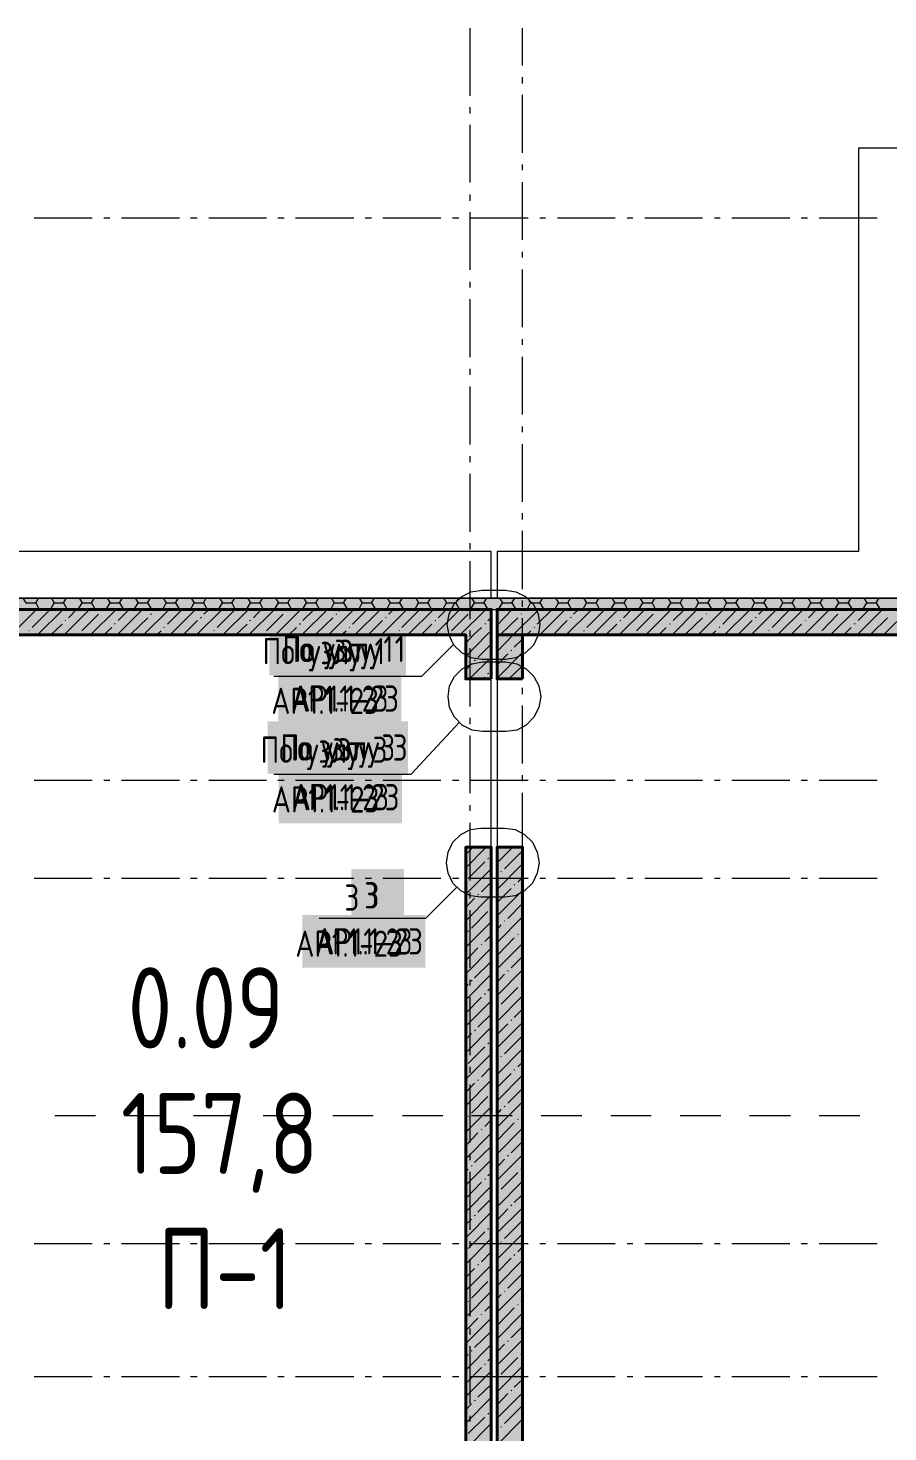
# Model space of a CAD drawing. Header units: millimetres. Extents: x -164500 to 426394, y -23753 to 102118.
# Drawn here: x -121702 to -114273, y 17098 to 29222 of the extents above; entities that cross this region are included whole.
import ezdxf

# ---------------------------------------------------------------- set-up
doc = ezdxf.new("R2010")
doc.units = ezdxf.units.MM
doc.layers.add('PDF _Геометрия', color=7, linetype='Continuous', true_color=0x1f1f1f)
doc.layers.add('PDF _Сплошная заливка', color=7, linetype='Continuous', true_color=0xffffff)
doc.layers.add('PDF _Текст', color=7, linetype='Continuous')
doc.styles.get("Standard").update_dxf_attribs({"font": 'ГОСТ тип А.ttf'})
doc.styles.add('СПДС', font='ГОСТ тип А.ttf', dxfattribs={"width": 0.9})
doc.linetypes.add('зигзаг', pattern='A,0.00254,-5.08,[131,ltypeshp.shx,S=5.08,R=0,X=-5.08,Y=0],-10.16,[131,ltypeshp.shx,S=5.08,R=180,X=5.08,Y=0],-5.08', length=20.32254)

msp = doc.modelspace()

# ---------------------------------------------------------------- hatches: boundary and pattern name
at = {"layer": 'PDF _Сплошная заливка', "linetype": 'зигзаг', "transparency": 33554559}
h = msp.add_hatch(color=256, dxfattribs=at)
h.paths.add_polyline_path([(-117920.962, 23600.858), (-117700.672, 23600.858), (-117700.672, 23982.129), (-117920.962, 23982.129)])
h.paths.add_polyline_path([(-117700.672, 22147.792), (-117920.962, 22147.792), (-117920.962, 11772.987), (-117700.672, 11772.987)])
h = msp.add_hatch(color=256, dxfattribs=at)
h.paths.add_polyline_path([(-117649.836, 23600.858), (-117429.546, 23600.858), (-117429.546, 23982.129), (-117649.836, 23982.129)])
h.paths.add_polyline_path([(-117429.546, 22147.792), (-117649.836, 22147.792), (-117649.836, 15556.042), (-117429.546, 15556.042)])

# ---------------------------------------------------------------- linework, layer by layer
at = {"layer": 'PDF _Геометрия', "color": 7, "lineweight": 9}
for points in [[(-117882.835, 28637.87), (-117882.835, 29222.486)], [(-117429.546, 28900.524), (-117429.546, 29222.486)], [(-117429.546, 28743.779), (-117429.546, 28798.851)], [(-117429.546, 28146.455), (-117429.546, 28646.343)], [(-117882.835, 28485.362), (-117882.835, 28540.434)], [(-117882.835, 27888.038), (-117882.835, 28387.926)], [(-117700.672, 24299.855), (-117700.672, 24702.307), (-122085.288, 24702.307), (-122085.288, 28184.582), (-156827.54, 28184.582), (-156827.54, -37.938), (-117700.672, -37.938), (-117700.672, 360.278)], [(-71456.748, 27782.129), (-71456.748, 28184.582), (-114527.651, 28184.582), (-114527.651, 24702.307), (-117649.836, 24702.307), (-117649.836, 24299.855)], [(-117429.546, 27993.946), (-117429.546, 28044.782)], [(-117429.546, 27392.385), (-117429.546, 27892.274)], [(-156378.487, 27782.129), (-142445.154, 27782.129), (-156378.487, 27782.129), (-156378.487, 27684.693), (-142445.154, 27684.693), (-122585.176, 27684.693), (-122585.176, 24202.419), (-114027.763, 24202.419), (-114027.763, 24299.855), (-114027.763, 27684.693), (-71189.858, 27684.693), (-71189.858, 24261.728)], [(-117882.835, 27731.293), (-117882.835, 27786.365)], [(-121648.944, 27583.021), (-121149.056, 27583.021)], [(-121047.384, 27583.021), (-120996.547, 27583.021)], [(-120894.875, 27583.021), (-120394.987, 27583.021)], [(-120297.551, 27583.021), (-120242.478, 27583.021)], [(-120140.806, 27583.021), (-119640.918, 27583.021)], [(-119543.482, 27583.021), (-119488.409, 27583.021)], [(-119390.973, 27583.021), (-118886.848, 27583.021)], [(-118789.413, 27583.021), (-118734.34, 27583.021)], [(-118636.904, 27583.021), (-118137.016, 27583.021)], [(-118035.343, 27583.021), (-117980.271, 27583.021)], [(-117882.835, 27133.968), (-117882.835, 27633.857)], [(-117882.835, 27583.021), (-117382.947, 27583.021)], [(-117281.274, 27583.021), (-117230.438, 27583.021)], [(-117128.766, 27583.021), (-116628.877, 27583.021)], [(-116527.205, 27583.021), (-116476.369, 27583.021)], [(-116374.697, 27583.021), (-115874.808, 27583.021)], [(-115773.136, 27583.021), (-115722.3, 27583.021)], [(-115620.628, 27583.021), (-115120.739, 27583.021)], [(-115023.303, 27583.021), (-114968.231, 27583.021)], [(-114866.559, 27583.021), (-114366.67, 27583.021)], [(-117429.546, 27239.877), (-117429.546, 27290.713)], [(-117429.546, 26638.316), (-117429.546, 27138.205)], [(-117882.835, 26981.46), (-117882.835, 27032.296)], [(-117882.835, 26379.899), (-117882.835, 26879.788)], [(-117429.546, 26485.808), (-117429.546, 26536.644)], [(-117429.546, 25884.247), (-117429.546, 26384.136)], [(-117882.835, 26227.391), (-117882.835, 26278.227)], [(-117882.835, 25625.83), (-117882.835, 26125.719)], [(-117429.546, 25731.739), (-117429.546, 25782.575)], [(-117429.546, 25130.178), (-117429.546, 25630.067)], [(-117882.835, 25473.322), (-117882.835, 25524.158)], [(-117882.835, 24871.761), (-117882.835, 25371.65)], [(-117429.546, 24977.67), (-117429.546, 25032.742)], [(-117429.546, 24376.109), (-117429.546, 24880.234)], [(-117882.835, 24719.253), (-117882.835, 24774.325)], [(-117882.835, 24117.692), (-117882.835, 24617.581)], [(-117429.546, 24223.601), (-117429.546, 24278.673)], [(-117700.672, 23982.129), (-117700.672, 24202.419)], [(-117882.835, 23965.184), (-117882.835, 24020.256)], [(-117429.546, 23626.276), (-117429.546, 24126.165)], [(-118026.871, 23897.402), (-118302.233, 23622.04), (-119577.372, 23622.04)], [(-117882.835, 23363.623), (-117882.835, 23867.748)], [(-117700.672, 22147.792), (-117700.672, 23600.858)], [(-117649.836, 23600.858), (-117649.836, 22147.792)], [(-117429.546, 23469.531), (-117429.546, 23524.604)], [(-117429.546, 22872.207), (-117429.546, 23372.096)], [(-117976.035, 23228.06), (-118395.433, 22774.771), (-119577.372, 22774.771)], [(-117882.835, 23211.115), (-117882.835, 23266.187)], [(-117882.835, 22613.79), (-117882.835, 23113.679)], [(-121648.944, 22728.171), (-121149.056, 22728.171)], [(-121047.384, 22728.171), (-120996.547, 22728.171)], [(-120894.875, 22728.171), (-120394.987, 22728.171)], [(-120297.551, 22728.171), (-120242.478, 22728.171)], [(-120140.806, 22728.171), (-119640.918, 22728.171)], [(-119543.482, 22728.171), (-119488.409, 22728.171)], [(-119390.973, 22728.171), (-118886.848, 22728.171)], [(-118789.413, 22728.171), (-118734.34, 22728.171)], [(-118636.904, 22728.171), (-118137.016, 22728.171)], [(-118035.343, 22728.171), (-117980.271, 22728.171)], [(-117882.835, 22728.171), (-117382.947, 22728.171)], [(-117429.546, 22719.699), (-117429.546, 22770.535)], [(-117281.274, 22728.171), (-117230.438, 22728.171)], [(-117128.766, 22728.171), (-116628.877, 22728.171)], [(-116527.205, 22728.171), (-116476.369, 22728.171)], [(-116374.697, 22728.171), (-115874.808, 22728.171)], [(-115773.136, 22728.171), (-115722.3, 22728.171)], [(-115620.628, 22728.171), (-115120.739, 22728.171)], [(-115023.303, 22728.171), (-114968.231, 22728.171)], [(-114866.559, 22728.171), (-114366.67, 22728.171)], [(-117429.546, 22118.138), (-117429.546, 22618.026)], [(-117882.835, 22461.282), (-117882.835, 22512.118)], [(-117882.835, 21859.721), (-117882.835, 22359.61)], [(-117429.546, 21965.63), (-117429.546, 22016.466)], [(-121648.944, 21880.903), (-121149.056, 21880.903)], [(-121047.384, 21880.903), (-120996.547, 21880.903)], [(-120894.875, 21880.903), (-120394.987, 21880.903)], [(-120297.551, 21880.903), (-120242.478, 21880.903)], [(-120140.806, 21880.903), (-119640.918, 21880.903)], [(-119543.482, 21880.903), (-119488.409, 21880.903)], [(-119390.973, 21880.903), (-118886.848, 21880.903)], [(-118789.413, 21880.903), (-118734.34, 21880.903)], [(-118636.904, 21880.903), (-118137.016, 21880.903)], [(-118035.343, 21880.903), (-117980.271, 21880.903)], [(-117882.835, 21880.903), (-117382.947, 21880.903)], [(-117429.546, 21364.069), (-117429.546, 21863.957)], [(-117281.274, 21880.903), (-117230.438, 21880.903)], [(-117128.766, 21880.903), (-116628.877, 21880.903)], [(-116527.205, 21880.903), (-116476.369, 21880.903)], [(-116374.697, 21880.903), (-115874.808, 21880.903)], [(-115773.136, 21880.903), (-115722.3, 21880.903)], [(-115620.628, 21880.903), (-115120.739, 21880.903)], [(-115023.303, 21880.903), (-114968.231, 21880.903)], [(-114866.559, 21880.903), (-114366.67, 21880.903)], [(-118001.453, 21800.412), (-118268.342, 21533.523), (-119187.629, 21533.523)], [(-117882.835, 21707.213), (-117882.835, 21758.049)], [(-117882.835, 21105.652), (-117882.835, 21605.54)], [(-117429.546, 21211.56), (-117429.546, 21262.397)], [(-117429.546, 20610), (-117429.546, 21109.888)], [(-117882.835, 20953.144), (-117882.835, 21003.98)], [(-117882.835, 20351.583), (-117882.835, 20851.471)], [(-117429.546, 20457.491), (-117429.546, 20512.564)], [(-117882.835, 20199.074), (-117882.835, 20249.911)], [(-117429.546, 19855.931), (-117429.546, 20355.819)], [(-117882.835, 19597.514), (-117882.835, 20097.402)], [(-117429.546, 19703.422), (-117429.546, 19758.495)], [(-117429.546, 19101.861), (-117429.546, 19605.986)], [(-117882.835, 19445.005), (-117882.835, 19500.078)], [(-117882.835, 18843.445), (-117882.835, 19343.333)], [(-117429.546, 18949.353), (-117429.546, 19004.426)], [(-117429.546, 18352.029), (-117429.546, 18851.917)], [(-121648.944, 18724.827), (-121149.056, 18724.827)], [(-121047.384, 18724.827), (-120996.547, 18724.827)], [(-120894.875, 18724.827), (-120394.987, 18724.827)], [(-120297.551, 18724.827), (-120242.478, 18724.827)], [(-120140.806, 18724.827), (-119640.918, 18724.827)], [(-119543.482, 18724.827), (-119488.409, 18724.827)], [(-119390.973, 18724.827), (-118886.848, 18724.827)], [(-118789.413, 18724.827), (-118734.34, 18724.827)], [(-118636.904, 18724.827), (-118137.016, 18724.827)], [(-118035.343, 18724.827), (-117980.271, 18724.827)], [(-117882.835, 18690.936), (-117882.835, 18746.009)], [(-117882.835, 18724.827), (-117382.947, 18724.827)], [(-117281.274, 18724.827), (-117230.438, 18724.827)], [(-117128.766, 18724.827), (-116628.877, 18724.827)], [(-116527.205, 18724.827), (-116476.369, 18724.827)], [(-116374.697, 18724.827), (-115874.808, 18724.827)], [(-115773.136, 18724.827), (-115722.3, 18724.827)], [(-115620.628, 18724.827), (-115120.739, 18724.827)], [(-115023.303, 18724.827), (-114968.231, 18724.827)], [(-114866.559, 18724.827), (-114366.67, 18724.827)], [(-117882.835, 18093.612), (-117882.835, 18593.5)], [(-117429.546, 18195.284), (-117429.546, 18250.356)], [(-117429.546, 17597.96), (-117429.546, 18097.848)], [(-117882.835, 17936.867), (-117882.835, 17991.94)], [(-117882.835, 17339.543), (-117882.835, 17839.431)], [(-121648.944, 17576.778), (-121149.056, 17576.778)], [(-121047.384, 17576.778), (-120996.547, 17576.778)], [(-120894.875, 17576.778), (-120394.987, 17576.778)], [(-120297.551, 17576.778), (-120242.478, 17576.778)], [(-120140.806, 17576.778), (-119640.918, 17576.778)], [(-119543.482, 17576.778), (-119488.409, 17576.778)], [(-119390.973, 17576.778), (-118886.848, 17576.778)], [(-118789.413, 17576.778), (-118734.34, 17576.778)], [(-118636.904, 17576.778), (-118137.016, 17576.778)], [(-118035.343, 17576.778), (-117980.271, 17576.778)], [(-117882.835, 17576.778), (-117382.947, 17576.778)], [(-117429.546, 17445.451), (-117429.546, 17496.287)], [(-117281.274, 17576.778), (-117230.438, 17576.778)], [(-117128.766, 17576.778), (-116628.877, 17576.778)], [(-116527.205, 17576.778), (-116476.369, 17576.778)], [(-116374.697, 17576.778), (-115874.808, 17576.778)], [(-115773.136, 17576.778), (-115722.3, 17576.778)], [(-115620.628, 17576.778), (-115120.739, 17576.778)], [(-115023.303, 17576.778), (-114968.231, 17576.778)], [(-114866.559, 17576.778), (-114366.67, 17576.778)], [(-117429.546, 16843.89), (-117429.546, 17343.779)], [(-117882.835, 17187.034), (-117882.835, 17237.87)]]:
    msp.add_lwpolyline(points, dxfattribs=at)
at = {"layer": 'PDF _Геометрия', "color": 7, "lineweight": 40}
for points in [[(-117700.672, 23600.858), (-117920.962, 23600.858), (-117920.962, 23982.129), (-122585.176, 23982.129), (-122585.176, 23181.46), (-122805.466, 23181.46), (-122805.466, 27083.132), (-122585.176, 27083.132), (-122585.176, 24299.855), (-122585.176, 24202.419), (-122483.504, 24202.419), (-117700.672, 24202.419), (-117700.672, 23982.129)], [(-113807.473, 23880.457), (-113807.473, 27083.132), (-114027.763, 27083.132), (-114027.763, 24202.419), (-117649.836, 24202.419), (-117649.836, 23982.129), (-114027.763, 23982.129), (-114027.763, 23880.457)], [(-117429.546, 23600.858), (-117429.546, 23982.129), (-117649.836, 23982.129), (-117649.836, 23600.858)], [(-117700.672, 11772.987), (-117700.672, 22147.792), (-117920.962, 22147.792), (-117920.962, 11772.987)]]:
    msp.add_lwpolyline(points, close=True, dxfattribs=at)
at = {"layer": 'PDF _Геометрия', "color": 7, "lineweight": 9}
for points in [[(-122585.176, 24299.855), (-114129.435, 24299.855)], [(-117781.163, 24367.636), (-117577.818, 24367.636), (-117488.855, 24354.927), (-117404.128, 24312.564), (-117336.347, 24244.782), (-117293.983, 24160.055), (-117281.274, 24071.092), (-117293.983, 23977.893), (-117336.347, 23893.166), (-117404.128, 23825.384), (-117488.855, 23783.021), (-117577.818, 23770.312), (-117781.163, 23770.312), (-117874.362, 23783.021), (-117954.853, 23825.384), (-118022.634, 23893.166), (-118064.998, 23977.893), (-118081.943, 24071.092), (-118064.998, 24160.055), (-118022.634, 24244.782), (-117954.853, 24312.564), (-117874.362, 24354.927)], [(-117776.926, 23749.13), (-117573.582, 23749.13), (-117480.382, 23732.185), (-117399.892, 23689.821), (-117332.11, 23622.04), (-117289.747, 23541.549), (-117272.802, 23448.35), (-117289.747, 23355.15), (-117332.11, 23270.423), (-117399.892, 23202.642), (-117480.382, 23160.278), (-117573.582, 23147.569), (-117776.926, 23147.569), (-117865.89, 23160.278), (-117950.617, 23202.642), (-118018.398, 23270.423), (-118060.762, 23355.15), (-118073.471, 23448.35), (-118060.762, 23541.549), (-118018.398, 23622.04), (-117950.617, 23689.821), (-117865.89, 23732.185)], [(-117789.636, 22313.01), (-117586.291, 22313.01), (-117493.091, 22300.301), (-117412.601, 22257.937), (-117344.819, 22190.156), (-117302.456, 22105.429), (-117285.511, 22012.229), (-117302.456, 21923.266), (-117344.819, 21838.539), (-117412.601, 21770.758), (-117493.091, 21728.394), (-117586.291, 21715.685), (-117789.636, 21715.685), (-117878.599, 21728.394), (-117963.326, 21770.758), (-118031.107, 21838.539), (-118073.471, 21923.266), (-118086.18, 22012.229), (-118073.471, 22105.429), (-118031.107, 22190.156), (-117963.326, 22257.937), (-117878.599, 22300.301)]]:
    msp.add_lwpolyline(points, close=True, dxfattribs=at)
at = {"layer": 'PDF _Геометрия', "color": 251, "lineweight": 9, "true_color": 0x4a4a4a}
for points in [[(-121746.38, 24299.855), (-121720.962, 24257.491), (-121636.235, 24257.491), (-121606.581, 24202.419)], [(-121636.235, 24257.491), (-121610.817, 24299.855)], [(-121509.145, 24202.419), (-121475.254, 24257.491)], [(-121500.672, 24299.855), (-121475.254, 24257.491), (-121394.764, 24257.491), (-121365.109, 24202.419)], [(-121394.764, 24257.491), (-121369.346, 24299.855)], [(-121267.673, 24202.419), (-121233.783, 24257.491)], [(-121259.201, 24299.855), (-121233.783, 24257.491), (-121153.292, 24257.491), (-121123.638, 24202.419)], [(-121153.292, 24257.491), (-121127.874, 24299.855)], [(-121026.202, 24202.419), (-120992.311, 24257.491)], [(-121017.729, 24299.855), (-120992.311, 24257.491), (-120911.821, 24257.491), (-120877.93, 24202.419)], [(-120911.821, 24257.491), (-120886.403, 24299.855)], [(-120784.73, 24202.419), (-120750.84, 24257.491)], [(-120776.258, 24299.855), (-120750.84, 24257.491), (-120670.349, 24257.491), (-120636.458, 24202.419)], [(-120670.349, 24257.491), (-120644.931, 24299.855)], [(-120539.022, 24202.419), (-120509.368, 24257.491)], [(-120534.786, 24299.855), (-120509.368, 24257.491), (-120428.877, 24257.491), (-120394.987, 24202.419)], [(-120428.877, 24257.491), (-120403.459, 24299.855)], [(-120297.551, 24202.419), (-120267.896, 24257.491)], [(-120293.314, 24299.855), (-120267.896, 24257.491), (-120187.406, 24257.491), (-120153.515, 24202.419)], [(-120187.406, 24257.491), (-120161.988, 24299.855)], [(-120056.079, 24202.419), (-120022.188, 24257.491)], [(-120047.607, 24299.855), (-120022.188, 24257.491), (-119941.698, 24257.491), (-119912.044, 24202.419)], [(-119941.698, 24257.491), (-119916.28, 24299.855)], [(-119814.608, 24202.419), (-119780.717, 24257.491)], [(-119806.135, 24299.855), (-119780.717, 24257.491), (-119700.226, 24257.491), (-119670.572, 24202.419)], [(-119700.226, 24257.491), (-119674.808, 24299.855)], [(-119573.136, 24202.419), (-119539.245, 24257.491)], [(-119564.663, 24299.855), (-119539.245, 24257.491), (-119458.755, 24257.491), (-119424.864, 24202.419)], [(-119458.755, 24257.491), (-119433.337, 24299.855)], [(-119331.665, 24202.419), (-119297.774, 24257.491)], [(-119323.192, 24299.855), (-119297.774, 24257.491), (-119217.283, 24257.491), (-119183.392, 24202.419)], [(-119217.283, 24257.491), (-119191.865, 24299.855)], [(-119085.957, 24202.419), (-119056.302, 24257.491)], [(-119081.72, 24299.855), (-119056.302, 24257.491), (-118975.812, 24257.491), (-118941.921, 24202.419)], [(-118975.812, 24257.491), (-118950.394, 24299.855)], [(-118844.485, 24202.419), (-118814.831, 24257.491)], [(-118840.249, 24299.855), (-118814.831, 24257.491), (-118734.34, 24257.491), (-118700.449, 24202.419)], [(-118734.34, 24257.491), (-118708.922, 24299.855)], [(-118603.013, 24202.419), (-118573.359, 24257.491)], [(-118598.777, 24299.855), (-118573.359, 24257.491), (-118492.869, 24257.491), (-118458.978, 24202.419)], [(-118492.869, 24257.491), (-118467.45, 24299.855)], [(-118361.542, 24202.419), (-118327.651, 24257.491)], [(-118353.069, 24299.855), (-118327.651, 24257.491), (-118247.161, 24257.491), (-118217.506, 24202.419)], [(-118247.161, 24257.491), (-118221.743, 24299.855)], [(-118120.07, 24202.419), (-118086.18, 24257.491)], [(-118111.598, 24299.855), (-118086.18, 24257.491), (-118005.689, 24257.491), (-117976.035, 24202.419)], [(-118005.689, 24257.491), (-117980.271, 24299.855)], [(-117878.599, 24202.419), (-117844.708, 24257.491)], [(-117870.126, 24299.855), (-117844.708, 24257.491), (-117764.217, 24257.491), (-117730.327, 24202.419)], [(-117764.217, 24257.491), (-117738.799, 24299.855)], [(-117637.127, 24202.419), (-117603.236, 24257.491)], [(-117628.654, 24299.855), (-117603.236, 24257.491), (-117522.746, 24257.491), (-117488.855, 24202.419)], [(-117522.746, 24257.491), (-117497.328, 24299.855)], [(-117391.419, 24202.419), (-117361.765, 24257.491)], [(-117387.183, 24299.855), (-117361.765, 24257.491), (-117281.274, 24257.491), (-117247.384, 24202.419)], [(-117281.274, 24257.491), (-117255.856, 24299.855)], [(-117149.948, 24202.419), (-117120.293, 24257.491)], [(-117145.711, 24299.855), (-117120.293, 24257.491), (-117039.803, 24257.491), (-117005.912, 24202.419)], [(-117039.803, 24257.491), (-117014.385, 24299.855)], [(-116908.476, 24202.419), (-116878.822, 24257.491)], [(-116904.24, 24299.855), (-116878.822, 24257.491), (-116794.095, 24257.491), (-116764.44, 24202.419)], [(-116794.095, 24257.491), (-116768.677, 24299.855)], [(-116667.005, 24202.419), (-116633.114, 24257.491)], [(-116658.532, 24299.855), (-116633.114, 24257.491), (-116552.623, 24257.491), (-116522.969, 24202.419)], [(-116552.623, 24257.491), (-116527.205, 24299.855)], [(-116425.533, 24202.419), (-116391.642, 24257.491)], [(-116417.06, 24299.855), (-116391.642, 24257.491), (-116311.152, 24257.491), (-116281.497, 24202.419)], [(-116311.152, 24257.491), (-116285.734, 24299.855)], [(-116184.061, 24202.419), (-116150.171, 24257.491)], [(-116175.589, 24299.855), (-116150.171, 24257.491), (-116069.68, 24257.491), (-116035.789, 24202.419)], [(-116069.68, 24257.491), (-116044.262, 24299.855)], [(-115942.59, 24202.419), (-115908.699, 24257.491)], [(-115934.117, 24299.855), (-115908.699, 24257.491), (-115828.209, 24257.491), (-115794.318, 24202.419)], [(-115828.209, 24257.491), (-115802.79, 24299.855)], [(-115696.882, 24202.419), (-115667.228, 24257.491)], [(-115692.646, 24299.855), (-115667.228, 24257.491), (-115586.737, 24257.491), (-115552.846, 24202.419)], [(-115586.737, 24257.491), (-115561.319, 24299.855)], [(-115455.41, 24202.419), (-115425.756, 24257.491)], [(-115451.174, 24299.855), (-115425.756, 24257.491), (-115345.265, 24257.491), (-115311.375, 24202.419)], [(-115345.265, 24257.491), (-115319.847, 24299.855)], [(-115213.939, 24202.419), (-115180.048, 24257.491)], [(-115205.466, 24299.855), (-115180.048, 24257.491), (-115099.557, 24257.491), (-115069.903, 24202.419)], [(-115099.557, 24257.491), (-115074.139, 24299.855)], [(-114972.467, 24202.419), (-114938.576, 24257.491)], [(-114963.995, 24299.855), (-114938.576, 24257.491), (-114858.086, 24257.491), (-114828.432, 24202.419)], [(-114858.086, 24257.491), (-114832.668, 24299.855)], [(-114730.996, 24202.419), (-114697.105, 24257.491)], [(-114722.523, 24299.855), (-114697.105, 24257.491), (-114616.614, 24257.491), (-114582.724, 24202.419)], [(-114616.614, 24257.491), (-114591.196, 24299.855)], [(-114489.524, 24202.419), (-114455.633, 24257.491)], [(-114481.051, 24299.855), (-114455.633, 24257.491), (-114375.143, 24257.491), (-114341.252, 24202.419)], [(-114375.143, 24257.491), (-114349.725, 24299.855)]]:
    msp.add_lwpolyline(points, dxfattribs=at)
at = {"layer": 'PDF _Геометрия', "lineweight": 9}
for points in [[(-121848.052, 23982.129), (-121627.763, 24202.419)], [(-121665.89, 24045.674), (-121521.854, 24189.71)], [(-121619.29, 23982.129), (-121399, 24202.419)], [(-121390.527, 23982.129), (-121170.238, 24202.419)], [(-121352.4, 24130.401), (-121284.619, 24202.419)], [(-121238.019, 24016.02), (-121093.983, 24160.055)], [(-121161.765, 23982.129), (-120941.475, 24202.419)], [(-121068.565, 24189.71), (-121064.329, 24193.946)], [(-120933.002, 23982.129), (-120712.712, 24202.419)], [(-120924.53, 24104.983), (-120827.094, 24202.419)], [(-120810.148, 23990.602), (-120666.113, 24130.401)], [(-120704.24, 23982.129), (-120483.95, 24202.419)], [(-120640.695, 24160.055), (-120632.222, 24164.292)], [(-120611.04, 24189.71), (-120598.331, 24202.419)], [(-120496.659, 24075.329), (-120369.569, 24202.419)], [(-120475.477, 23982.129), (-120255.187, 24202.419)], [(-120246.715, 23982.129), (-120026.425, 24202.419)], [(-120212.824, 24130.401), (-120204.351, 24134.637)], [(-120183.17, 24160.055), (-120140.806, 24202.419)], [(-120068.788, 24045.674), (-119924.753, 24189.71)], [(-120017.952, 23982.129), (-119797.662, 24202.419)], [(-119793.426, 23982.129), (-119573.136, 24202.419)], [(-119755.299, 24130.401), (-119687.517, 24202.419)], [(-119640.918, 24016.02), (-119496.882, 24160.055)], [(-119564.663, 23982.129), (-119344.374, 24202.419)], [(-119467.228, 24189.71), (-119462.991, 24193.946)], [(-119335.901, 23982.129), (-119115.611, 24202.419)], [(-119327.428, 24104.983), (-119229.992, 24202.419)], [(-119213.047, 23990.602), (-119069.011, 24130.401)], [(-119107.138, 23982.129), (-118886.848, 24202.419)], [(-119039.357, 24160.055), (-119035.12, 24164.292)], [(-119013.939, 24189.71), (-119001.23, 24202.419)], [(-118899.557, 24075.329), (-118772.467, 24202.419)], [(-118878.376, 23982.129), (-118658.086, 24202.419)], [(-118649.613, 23982.129), (-118429.323, 24202.419)], [(-118611.486, 24130.401), (-118607.25, 24134.637)], [(-118586.068, 24160.055), (-118543.705, 24202.419)], [(-118471.687, 24045.674), (-118327.651, 24189.71)], [(-118420.851, 23982.129), (-118200.561, 24202.419)], [(-118192.088, 23982.129), (-117971.798, 24202.419)], [(-118158.197, 24130.401), (-118086.18, 24202.419)], [(-118043.816, 24016.02), (-117899.78, 24160.055)], [(-117967.562, 23982.129), (-117747.272, 24202.419)], [(-117870.126, 24189.71), (-117865.89, 24193.946)], [(-117730.327, 24104.983), (-117700.672, 24130.401)], [(-117649.836, 24066.856), (-117518.51, 24202.419)], [(-117649.836, 23838.093), (-117510.037, 23982.129), (-117289.747, 24202.419)], [(-117649.836, 24181.237), (-117632.891, 24202.419)], [(-117615.945, 23990.602), (-117471.91, 24130.401)], [(-117442.255, 24160.055), (-117438.019, 24164.292)], [(-117416.837, 24189.71), (-117404.128, 24202.419)], [(-117302.456, 24075.329), (-117175.366, 24202.419)], [(-117281.274, 23982.129), (-117060.984, 24202.419)], [(-117052.512, 23982.129), (-116832.222, 24202.419)], [(-117014.385, 24130.401), (-117010.148, 24134.637)], [(-116988.967, 24160.055), (-116946.603, 24202.419)], [(-116874.585, 24045.674), (-116730.55, 24189.71)], [(-116823.749, 23982.129), (-116603.459, 24202.419)], [(-116594.987, 23982.129), (-116374.697, 24202.419)], [(-116556.86, 24130.401), (-116489.078, 24202.419)], [(-116446.715, 24016.02), (-116302.679, 24160.055)], [(-116366.224, 23982.129), (-116145.934, 24202.419)], [(-116273.025, 24189.71), (-116268.788, 24193.946)], [(-116137.462, 23982.129), (-115921.408, 24202.419)], [(-116128.989, 24104.983), (-116031.553, 24202.419)], [(-116018.844, 23990.602), (-115874.808, 24130.401)], [(-115912.935, 23982.129), (-115692.646, 24202.419)], [(-115845.154, 24160.055), (-115840.918, 24164.292)], [(-115815.5, 24189.71), (-115807.027, 24202.419)], [(-115701.118, 24075.329), (-115578.264, 24202.419)], [(-115684.173, 23982.129), (-115463.883, 24202.419)], [(-115455.41, 23982.129), (-115235.12, 24202.419)], [(-115417.283, 24130.401), (-115413.047, 24134.637)], [(-115387.629, 24160.055), (-115349.502, 24202.419)], [(-115273.248, 24045.674), (-115133.448, 24189.71)], [(-115226.648, 23982.129), (-115006.358, 24202.419)], [(-114997.885, 23982.129), (-114777.595, 24202.419)], [(-114959.758, 24130.401), (-114891.977, 24202.419)], [(-114845.377, 24016.02), (-114705.578, 24160.055)], [(-114769.123, 23982.129), (-114548.833, 24202.419)], [(-114675.923, 24189.71), (-114671.687, 24193.946)], [(-114540.36, 23982.129), (-114320.07, 24202.419)], [(-114531.887, 24104.983), (-114434.452, 24202.419)], [(-114417.506, 23990.602), (-114277.707, 24130.401)], [(-114311.598, 23982.129), (-114091.308, 24202.419)], [(-121695.544, 24016.02), (-121691.308, 24020.256)], [(-121504.909, 23982.129), (-121407.473, 24075.329)], [(-121382.055, 24104.983), (-121377.818, 24109.219)], [(-121047.384, 23982.129), (-120979.602, 24045.674)], [(-120954.184, 24075.329), (-120949.948, 24079.565)], [(-120589.858, 23982.129), (-120551.731, 24016.02)], [(-120526.313, 24045.674), (-120522.077, 24049.911)], [(-120361.096, 23982.129), (-120238.242, 24104.983)], [(-120098.443, 24016.02), (-120094.206, 24020.256)], [(-119907.807, 23982.129), (-119810.371, 24075.329)], [(-119784.953, 24104.983), (-119776.481, 24109.219)], [(-119450.282, 23982.129), (-119382.501, 24045.674)], [(-119357.083, 24075.329), (-119348.61, 24079.565)], [(-118992.757, 23982.129), (-118954.63, 24016.02)], [(-118924.976, 24045.674), (-118920.739, 24049.911)], [(-118763.995, 23982.129), (-118641.141, 24104.983)], [(-118497.105, 24016.02), (-118492.869, 24020.256)], [(-118306.469, 23982.129), (-118213.27, 24075.329)], [(-118183.615, 24104.983), (-118179.379, 24109.219)], [(-117920.962, 23910.111), (-117853.181, 23982.129), (-117785.399, 24045.674)], [(-117920.962, 23795.73), (-117738.799, 23982.129), (-117700.672, 24016.02)], [(-117755.745, 24075.329), (-117751.508, 24079.565)], [(-117395.656, 23982.129), (-117357.529, 24016.02)], [(-117327.874, 24045.674), (-117323.638, 24049.911)], [(-117166.893, 23982.129), (-117044.039, 24104.983)], [(-116900.003, 24016.02), (-116895.767, 24020.256)], [(-116709.368, 23982.129), (-116616.168, 24075.329)], [(-116586.514, 24104.983), (-116582.278, 24109.219)], [(-116251.843, 23982.129), (-116188.298, 24045.674)], [(-116158.643, 24075.329), (-116154.407, 24079.565)], [(-115798.554, 23982.129), (-115760.427, 24016.02)], [(-115730.773, 24045.674), (-115726.536, 24049.911)], [(-115569.792, 23982.129), (-115446.938, 24104.983)], [(-115302.902, 24016.02), (-115298.666, 24020.256)], [(-115112.267, 23982.129), (-115019.067, 24075.329)], [(-114989.413, 24104.983), (-114985.176, 24109.219)], [(-114654.741, 23982.129), (-114591.196, 24045.674)], [(-114561.542, 24075.329), (-114557.306, 24079.565)], [(-121267.673, 23990.602), (-121263.437, 23994.838)], [(-120132.333, 23982.129), (-120123.861, 23990.602)], [(-119670.572, 23990.602), (-119662.099, 23994.838)], [(-118535.232, 23982.129), (-118526.759, 23990.602)], [(-118069.234, 23990.602), (-118064.998, 23994.838)], [(-117815.054, 23787.257), (-117700.672, 23901.639)], [(-117641.364, 23960.947), (-117637.127, 23965.184)], [(-117501.564, 23876.22), (-117429.546, 23944.002)], [(-116938.131, 23982.129), (-116929.658, 23990.602)], [(-116472.133, 23990.602), (-116467.896, 23994.838)], [(-115341.029, 23982.129), (-115332.556, 23990.602)], [(-114875.031, 23990.602), (-114870.795, 23994.838)], [(-117887.071, 23600.858), (-117700.672, 23787.257)], [(-117844.708, 23761.839), (-117836.235, 23766.076)], [(-117649.836, 23609.331), (-117429.546, 23829.621)], [(-117649.836, 23723.712), (-117556.637, 23816.912)], [(-117526.982, 23846.566), (-117522.746, 23850.802)], [(-117920.962, 23681.349), (-117870.126, 23732.185)], [(-117730.327, 23647.458), (-117721.854, 23651.694)], [(-117548.164, 23600.858), (-117442.255, 23702.53)], [(-117776.926, 23600.858), (-117755.745, 23617.804)], [(-117433.783, 23600.858), (-117429.546, 23600.858)], [(-117920.962, 21969.866), (-117743.036, 22147.792)], [(-117920.962, 22084.247), (-117870.126, 22135.083)], [(-117649.836, 22012.229), (-117514.273, 22147.792)], [(-117649.836, 22126.611), (-117628.654, 22147.792)], [(-117586.291, 21961.393), (-117442.255, 22105.429)], [(-117920.962, 21741.103), (-117700.672, 21961.393)], [(-117899.78, 21876.666), (-117755.745, 22020.702)], [(-117730.327, 22050.356), (-117721.854, 22054.593)], [(-117649.836, 21783.467), (-117429.546, 22003.757)], [(-117785.399, 21762.285), (-117700.672, 21847.012)], [(-117649.836, 21897.848), (-117641.364, 21906.321)], [(-117615.945, 21935.975), (-117611.709, 21940.212)], [(-117501.564, 21821.594), (-117497.328, 21825.83)], [(-117471.91, 21847.012), (-117429.546, 21889.375)], [(-117920.962, 21512.341), (-117700.672, 21732.631)], [(-117920.962, 21626.722), (-117844.708, 21707.213)], [(-117815.054, 21736.867), (-117810.817, 21741.103)], [(-117649.836, 21669.086), (-117526.982, 21791.94)], [(-117649.836, 21554.704), (-117429.546, 21774.994)], [(-117870.126, 21448.796), (-117730.327, 21592.831)], [(-117556.637, 21533.523), (-117429.546, 21660.613)], [(-117920.962, 21283.578), (-117700.672, 21503.868)], [(-117649.836, 21325.942), (-117429.546, 21546.232)], [(-117649.836, 21440.323), (-117615.945, 21478.45)], [(-117586.291, 21508.105), (-117582.055, 21512.341)], [(-117899.78, 21419.141), (-117895.544, 21427.614)], [(-117755.745, 21334.414), (-117700.672, 21389.487)], [(-117641.364, 21220.033), (-117501.564, 21364.069)], [(-117471.91, 21393.723), (-117467.673, 21397.96)], [(-117442.255, 21419.141), (-117429.546, 21431.85)], [(-117920.962, 21169.197), (-117815.054, 21279.342)], [(-117920.962, 21054.816), (-117700.672, 21275.106)], [(-117785.399, 21308.996), (-117781.163, 21313.233)], [(-117649.836, 21097.179), (-117429.546, 21317.469)], [(-117844.708, 21020.925), (-117700.672, 21160.724)], [(-117526.982, 21105.652), (-117429.546, 21203.088)], [(-117920.962, 20830.29), (-117700.672, 21050.579)], [(-117870.126, 20991.271), (-117865.89, 20999.743)], [(-117649.836, 20868.417), (-117429.546, 21088.707)], [(-117649.836, 20982.798), (-117586.291, 21050.579)], [(-117556.637, 21080.234), (-117552.4, 21084.47)], [(-117920.962, 20940.434), (-117899.78, 20965.853)], [(-117755.745, 20876.889), (-117751.508, 20885.362)], [(-117730.327, 20906.544), (-117700.672, 20936.198)], [(-117649.836, 20643.89), (-117429.546, 20864.18)], [(-117615.945, 20792.162), (-117471.91, 20936.198)], [(-117442.255, 20965.853), (-117438.019, 20970.089)], [(-117920.962, 20715.908), (-117785.399, 20851.471)], [(-117920.962, 20601.527), (-117700.672, 20821.817)], [(-117641.364, 20766.744), (-117637.127, 20770.981)], [(-117501.564, 20677.781), (-117429.546, 20749.799)], [(-117815.054, 20593.054), (-117700.672, 20707.436)], [(-117649.836, 20415.128), (-117429.546, 20635.418)], [(-117649.836, 20529.509), (-117556.637, 20622.709)], [(-117526.982, 20652.363), (-117522.746, 20656.599)], [(-117920.962, 20372.764), (-117700.672, 20593.054)], [(-117920.962, 20487.146), (-117870.126, 20537.982)], [(-117844.708, 20563.4), (-117836.235, 20571.873)], [(-117586.291, 20364.292), (-117442.255, 20508.327)], [(-117899.78, 20279.565), (-117755.745, 20423.601)], [(-117730.327, 20449.019), (-117721.854, 20457.491)], [(-117649.836, 20186.365), (-117429.546, 20406.655)], [(-117920.962, 20144.002), (-117700.672, 20364.292)], [(-117785.399, 20165.184), (-117700.672, 20249.911)], [(-117649.836, 20300.747), (-117641.364, 20309.219)], [(-117615.945, 20338.874), (-117611.709, 20343.11)], [(-117471.91, 20249.911), (-117429.546, 20292.274)], [(-117920.962, 19915.239), (-117700.672, 20135.529)], [(-117815.054, 20135.529), (-117810.817, 20139.766)], [(-117649.836, 20071.984), (-117526.982, 20194.838)], [(-117649.836, 19957.603), (-117429.546, 20177.893)], [(-117501.564, 20224.492), (-117497.328, 20228.729)], [(-117920.962, 20029.621), (-117844.708, 20110.111)], [(-117556.637, 19936.421), (-117429.546, 20063.511)], [(-117920.962, 19686.477), (-117700.672, 19906.767)], [(-117870.126, 19851.694), (-117730.327, 19995.73)], [(-117649.836, 19728.84), (-117429.546, 19949.13)], [(-117586.291, 19906.767), (-117582.055, 19915.239)], [(-117899.78, 19822.04), (-117895.544, 19826.276)], [(-117755.745, 19737.313), (-117700.672, 19792.385)], [(-117649.836, 19843.222), (-117615.945, 19881.349)], [(-117641.364, 19622.932), (-117501.564, 19766.967)], [(-117471.91, 19796.622), (-117467.673, 19800.858)], [(-117442.255, 19822.04), (-117429.546, 19834.749)], [(-117920.962, 19572.096), (-117815.054, 19682.241)], [(-117920.962, 19457.714), (-117700.672, 19678.004)], [(-117785.399, 19707.659), (-117781.163, 19711.895)], [(-117649.836, 19500.078), (-117429.546, 19720.368)], [(-117844.708, 19423.824), (-117700.672, 19563.623)], [(-117526.982, 19508.55), (-117429.546, 19605.986)], [(-117920.962, 19228.952), (-117700.672, 19449.242)], [(-117649.836, 19271.315), (-117429.546, 19491.605)], [(-117649.836, 19385.696), (-117586.291, 19453.478)], [(-117556.637, 19478.896), (-117552.4, 19487.369)], [(-117920.962, 19343.333), (-117899.78, 19368.751)], [(-117870.126, 19394.169), (-117865.89, 19398.406)], [(-117755.745, 19279.788), (-117751.508, 19284.024)], [(-117730.327, 19309.442), (-117700.672, 19334.86)], [(-117615.945, 19195.061), (-117471.91, 19339.097)], [(-117442.255, 19368.751), (-117438.019, 19372.987)], [(-117920.962, 19114.571), (-117785.399, 19254.37)], [(-117920.962, 19000.189), (-117700.672, 19220.479)], [(-117649.836, 19042.553), (-117429.546, 19262.843)], [(-117641.364, 19165.407), (-117637.127, 19169.643)], [(-117815.054, 18995.953), (-117700.672, 19110.334)], [(-117526.982, 19051.025), (-117522.746, 19059.498)], [(-117501.564, 19080.68), (-117429.546, 19148.461)], [(-117920.962, 18775.663), (-117700.672, 18995.953)], [(-117920.962, 18890.044), (-117870.126, 18936.644)], [(-117844.708, 18966.298), (-117836.235, 18970.535)], [(-117649.836, 18818.026), (-117429.546, 19034.08)], [(-117649.836, 18928.171), (-117556.637, 19025.607)], [(-117899.78, 18682.463), (-117755.745, 18826.499)], [(-117730.327, 18851.917), (-117721.854, 18856.154)], [(-117649.836, 18589.264), (-117429.546, 18809.554)], [(-117586.291, 18767.19), (-117442.255, 18911.226)], [(-117920.962, 18546.9), (-117700.672, 18767.19)], [(-117649.836, 18703.645), (-117641.364, 18712.118)], [(-117615.945, 18737.536), (-117611.709, 18741.772)], [(-117471.91, 18652.809), (-117429.546, 18695.173)], [(-117785.399, 18568.082), (-117700.672, 18652.809)], [(-117649.836, 18474.883), (-117526.982, 18597.737)], [(-117649.836, 18360.501), (-117429.546, 18580.791)], [(-117501.564, 18623.155), (-117497.328, 18631.627)], [(-117920.962, 18318.138), (-117700.672, 18538.428)], [(-117920.962, 18432.519), (-117844.708, 18508.773)], [(-117815.054, 18538.428), (-117810.817, 18542.664)], [(-117556.637, 18339.32), (-117429.546, 18466.41)], [(-117920.962, 18089.375), (-117700.672, 18309.665)], [(-117870.126, 18254.593), (-117730.327, 18398.628)], [(-117649.836, 18131.739), (-117429.546, 18352.029)], [(-117586.291, 18309.665), (-117582.055, 18313.902)], [(-117899.78, 18224.938), (-117895.544, 18229.175)], [(-117755.745, 18140.212), (-117700.672, 18195.284)], [(-117649.836, 18246.12), (-117615.945, 18284.247)], [(-117471.91, 18195.284), (-117467.673, 18199.52)], [(-117442.255, 18224.938), (-117429.546, 18237.647)], [(-117920.962, 17860.613), (-117700.672, 18080.903)], [(-117920.962, 17974.994), (-117815.054, 18080.903)], [(-117785.399, 18110.557), (-117781.163, 18114.793)], [(-117649.836, 17902.976), (-117429.546, 18123.266)], [(-117641.364, 18025.83), (-117501.564, 18169.866)], [(-117844.708, 17826.722), (-117700.672, 17966.521)], [(-117526.982, 17911.449), (-117429.546, 18008.885)], [(-117920.962, 17631.85), (-117700.672, 17852.14)], [(-117649.836, 17674.214), (-117429.546, 17894.504)], [(-117649.836, 17788.595), (-117586.291, 17856.377)], [(-117556.637, 17881.795), (-117552.4, 17886.031)], [(-117920.962, 17746.232), (-117899.78, 17767.413)], [(-117870.126, 17797.068), (-117865.89, 17801.304)], [(-117730.327, 17712.341), (-117700.672, 17737.759)], [(-117615.945, 17597.96), (-117471.91, 17741.995)], [(-117442.255, 17767.413), (-117438.019, 17771.65)], [(-117920.962, 17517.469), (-117785.399, 17653.032)], [(-117920.962, 17403.088), (-117700.672, 17623.378)], [(-117755.745, 17682.686), (-117751.508, 17686.923)], [(-117649.836, 17445.451), (-117429.546, 17665.741)], [(-117815.054, 17398.851), (-117700.672, 17508.996)], [(-117641.364, 17568.305), (-117637.127, 17572.542)], [(-117501.564, 17483.578), (-117429.546, 17551.36)], [(-117920.962, 17174.325), (-117700.672, 17394.615)], [(-117920.962, 17288.707), (-117870.126, 17339.543)], [(-117844.708, 17369.197), (-117836.235, 17373.433)], [(-117649.836, 17216.689), (-117429.546, 17436.979)], [(-117649.836, 17331.07), (-117556.637, 17428.506)], [(-117526.982, 17453.924), (-117522.746, 17458.16)], [(-117899.78, 17085.362), (-117755.745, 17225.161)], [(-117730.327, 17254.816), (-117721.854, 17259.052)], [(-117586.291, 17170.089), (-117442.255, 17314.125)], [(-117920.962, 16949.799), (-117700.672, 17170.089)], [(-117649.836, 16987.926), (-117429.546, 17208.216)], [(-117649.836, 17102.307), (-117641.364, 17110.78)], [(-117615.945, 17140.434), (-117611.709, 17144.671)]]:
    msp.add_lwpolyline(points, dxfattribs=at)
at = {"layer": 'PDF _Геометрия', "color": 7, "lineweight": 40}
msp.add_lwpolyline([(-115730.773, 11001.973), (-115730.773, 11133.3), (-115730.773, 14632.519), (-114027.763, 14632.519), (-113807.473, 14632.519), (-113807.473, 15556.042), (-113807.473, 15776.332), (-113807.473, 17275.997), (-114027.763, 17275.997), (-114027.763, 15776.332), (-117429.546, 15776.332), (-117429.546, 22147.792), (-117649.836, 22147.792), (-117649.836, 15556.042), (-117649.836, 11772.987), (-117649.836, 10921.482)], dxfattribs=at)
at = {"layer": 'PDF _Геометрия', "color": 8, "lineweight": 9, "true_color": 0x808080}
for points in [[(-121471.018, 19830.513), (-121119.401, 19830.513)], [(-120869.457, 19830.513), (-120522.077, 19830.513)], [(-120272.133, 19830.513), (-119920.516, 19830.513)], [(-119670.572, 19830.513), (-119318.955, 19830.513)], [(-119069.011, 19830.513), (-118721.631, 19830.513)], [(-118467.45, 19830.513), (-118120.07, 19830.513)], [(-117870.126, 19830.513), (-117518.51, 19830.513)], [(-117268.565, 19830.513), (-116916.949, 19830.513)], [(-116667.005, 19830.513), (-116319.624, 19830.513)], [(-116069.68, 19830.513), (-115718.064, 19830.513)], [(-115468.119, 19830.513), (-115116.503, 19830.513)], [(-114866.559, 19830.513), (-114514.942, 19830.513)]]:
    msp.add_lwpolyline(points, dxfattribs=at)
at = {"layer": 'PDF _Сплошная заливка', "linetype": 'зигзаг', "lineweight": 5, "transparency": 33554559}
for points in [[(-122585.176, 24299.855), (-122585.176, 24202.419), (-114027.763, 24299.855), (-114027.763, 24202.419)], [(-122585.176, 24202.419), (-122585.176, 23982.129), (-117700.672, 24202.419), (-117700.672, 23982.129)], [(-117649.836, 24202.419), (-117649.836, 23982.129), (-114027.763, 24202.419), (-114027.763, 23982.129)]]:
    msp.add_solid(points, dxfattribs=at)

# ---------------------------------------------------------------- texts
at = {"linetype": 'зигзаг', "attachment_point": 4, "style": 'СПДС', "bg_fill": 1, "box_fill_scale": 1.5, "bg_fill_color": 7, "bg_fill_true_color": 16777215, "bg_fill_transparency": 0}
for s, insert, char_height in [('По узлу 1', (-119502.967, 23829.37), 226.8403), ('АР1.1-23', (-119426.709, 23431.138), 226.8403), ('По узлу 3', (-119519.912, 22977.829), 226.8403), ('АР1.1-23', (-119422.472, 22579.596), 226.8403), ('3', (-118795.468, 21732.294), 226.84), ('АР1.1-23', (-119219.119, 21334.062), 226.8403)]:
    msp.add_mtext(s, dxfattribs=dict(at, insert=insert, char_height=char_height))
at = {"char_height": 700, "attachment_point": 4}
for s, insert in [('0.09', (-120841.505, 20760.659)), ('157,8', (-120900.733, 19594.967)), ('П-1', (-120583.447, 18507.732))]:
    msp.add_mtext(s, dxfattribs=dict(at, insert=insert))
at = {"layer": 'PDF _Текст', "linetype": 'зигзаг', "attachment_point": 4}
for s, insert, char_height in [('По узлу 1', (-119676.409, 23810.218), 226.8403), ('По узлу 1', (-119502.967, 23829.37), 226.8403), ('АР1.1-23', (-119600.15, 23411.986), 226.8403), ('АР1.1-23', (-119426.709, 23431.138), 226.8403), ('По узлу 3', (-119693.354, 22958.676), 226.8403), ('По узлу 3', (-119519.912, 22977.829), 226.8403), ('АР1.1-23', (-119595.914, 22560.444), 226.8403), ('АР1.1-23', (-119422.472, 22579.596), 226.8403), ('3', (-118968.909, 21713.142), 226.84), ('3', (-118795.468, 21732.294), 226.84), ('АР1.1-23', (-119392.561, 21314.909), 226.8403), ('АР1.1-23', (-119219.119, 21334.062), 226.8403)]:
    msp.add_mtext(s, dxfattribs=dict(at, insert=insert, char_height=char_height))

doc.saveas('drawing.dxf')
